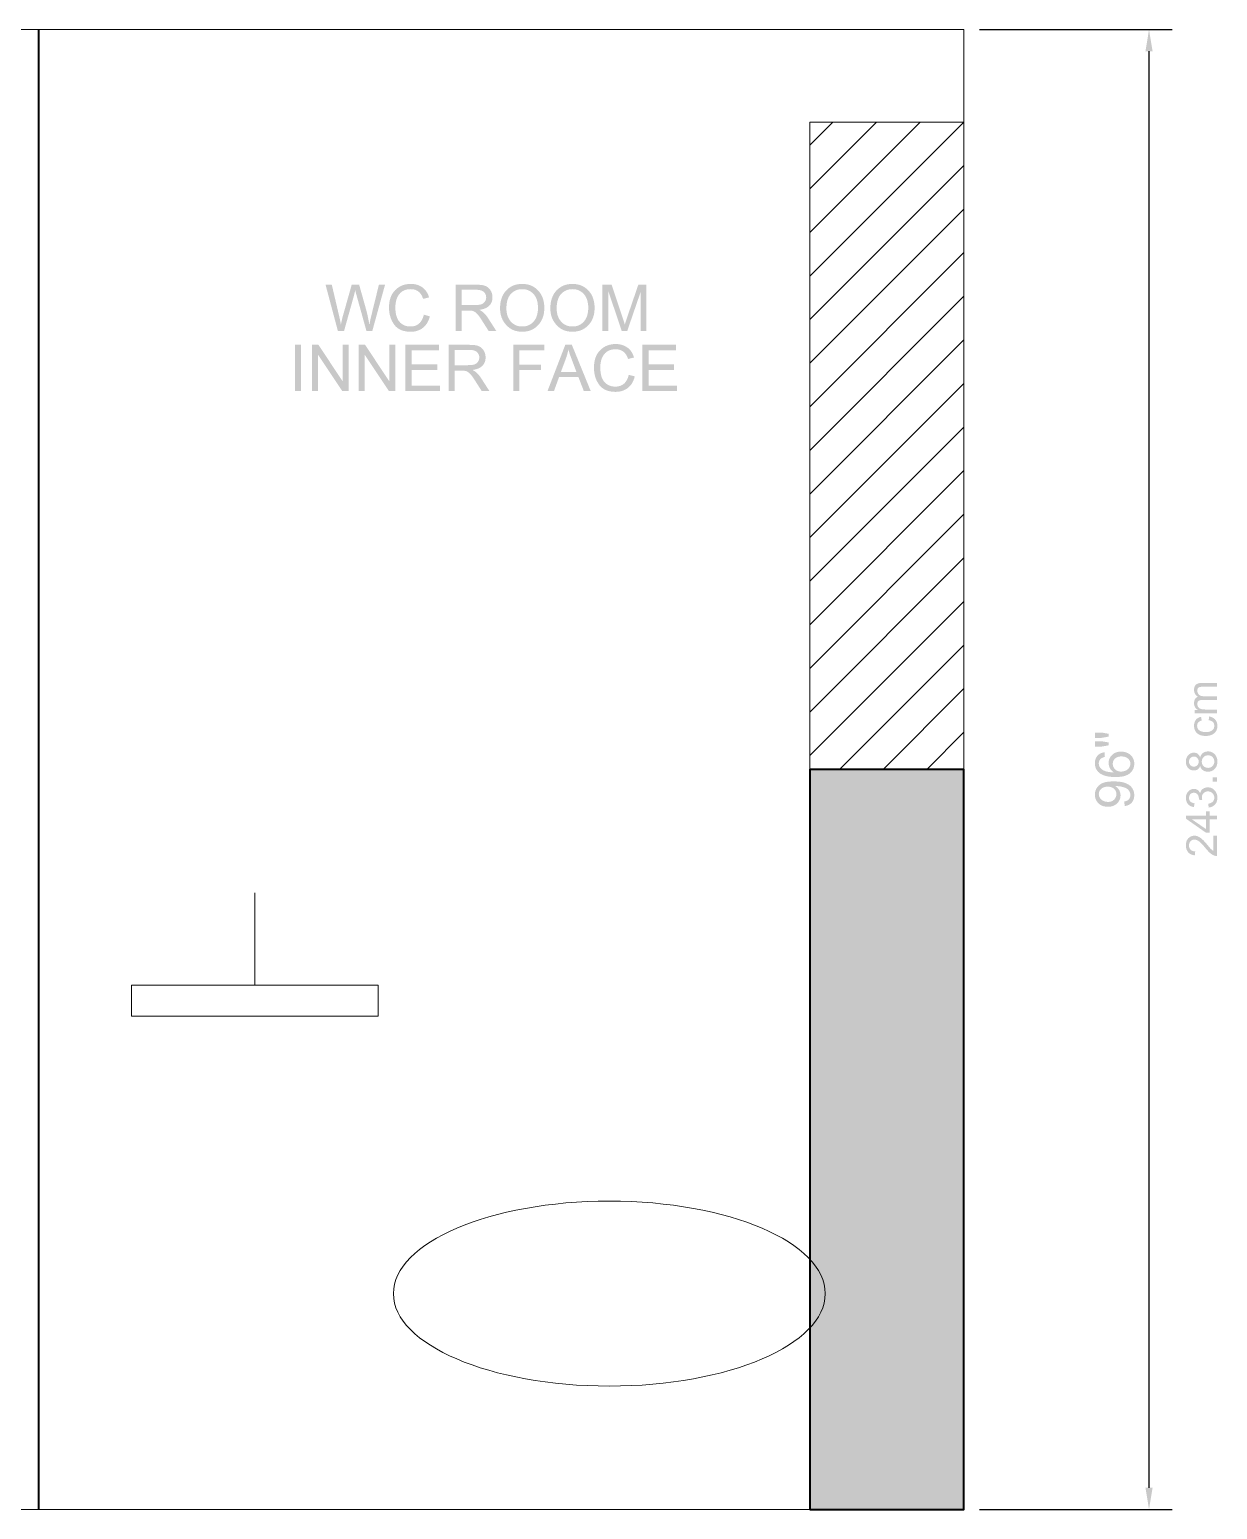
# Model space of a CAD drawing. Header units: inches. Extents: x 0 to 700, y 0 to 895.
# Drawn here: x 469.4 to 546.4, y 720 to 816 of the extents above; entities that cross this region are included whole.
import ezdxf

# ---------------------------------------------------------------- set-up
doc = ezdxf.new("R2010")
doc.units = ezdxf.units.IN
doc.header["$MEASUREMENT"] = 0
for name, color, linetype, lineweight in [('A-ANNO-TEXT', 7, 'Continuous', 13), ('A-DIMS-IMP', 7, 'Continuous', 13), ('A-DIMS-MET', 7, 'Continuous', 13), ('A-ELEV-LINE', 7, 'Continuous', 13), ('A-FIXT-PLMB', 7, 'Continuous', 18), ('A-MILLWORK-STOR', 7, 'Continuous', 18), ('A-WALL-NEW', 7, 'Continuous', 40)]:
    doc.layers.add(name, color=color, linetype=linetype, lineweight=lineweight)

msp = doc.modelspace()

# ---------------------------------------------------------------- hatches: boundary and pattern name
at = {"layer": 'A-ANNO-TEXT'}
h = msp.add_hatch(color=7, dxfattribs=at)
h.paths.add_polyline_path([(492.453, 799.45), (491.626, 796.45), (491.245, 796.45), (490.59, 798.814), (490.567, 798.899), (490.548, 798.974), (490.534, 799.037), (490.525, 799.09), (490.517, 799.09), (490.433, 798.734), (489.794, 796.45), (489.393, 796.45), (488.593, 799.45), (488.998, 799.45), (489.461, 797.481), (489.483, 797.388), (489.503, 797.301), (489.52, 797.22), (489.536, 797.146), (489.55, 797.078), (489.561, 797.016), (489.57, 796.961), (489.577, 796.912), (489.579, 796.896), (489.58, 796.883), (489.581, 796.874), (489.582, 796.87), (489.59, 796.87), (489.61, 796.963), (489.628, 797.05), (489.646, 797.13), (489.663, 797.203), (489.678, 797.269), (489.693, 797.328), (489.706, 797.381), (489.719, 797.426), (490.29, 799.45), (490.773, 799.45), (491.198, 797.934), (491.272, 797.655), (491.336, 797.385), (491.388, 797.123), (491.429, 796.87), (491.438, 796.87), (491.449, 796.933), (491.463, 797.002), (491.478, 797.075), (491.495, 797.154), (491.514, 797.239), (491.534, 797.328), (491.557, 797.423), (491.581, 797.522), (492.054, 799.45), (492.453, 799.45)])
h.paths.add_polyline_path([(495.361, 797.402), (495.325, 797.279), (495.283, 797.165), (495.235, 797.059), (495.181, 796.96), (495.12, 796.87), (495.054, 796.788), (494.982, 796.714), (494.903, 796.647), (494.82, 796.589), (494.732, 796.539), (494.64, 796.496), (494.544, 796.461), (494.444, 796.434), (494.34, 796.414), (494.232, 796.403), (494.12, 796.399), (494.03, 796.401), (493.942, 796.406), (493.858, 796.415), (493.777, 796.428), (493.699, 796.444), (493.624, 796.464), (493.552, 796.487), (493.484, 796.514), (493.418, 796.545), (493.356, 796.579), (493.297, 796.617), (493.24, 796.658), (493.187, 796.703), (493.137, 796.752), (493.091, 796.804), (493.047, 796.86), (492.968, 796.979), (492.9, 797.103), (492.842, 797.233), (492.795, 797.369), (492.758, 797.51), (492.731, 797.658), (492.716, 797.811), (492.71, 797.97), (492.717, 798.145), (492.735, 798.31), (492.766, 798.465), (492.809, 798.611), (492.865, 798.746), (492.933, 798.872), (493.014, 798.989), (493.106, 799.095), (493.209, 799.19), (493.319, 799.273), (493.435, 799.342), (493.559, 799.4), (493.69, 799.444), (493.828, 799.476), (493.972, 799.495), (494.124, 799.501), (494.232, 799.498), (494.336, 799.487), (494.435, 799.47), (494.531, 799.445), (494.622, 799.414), (494.71, 799.376), (494.794, 799.33), (494.873, 799.278), (494.948, 799.219), (495.017, 799.154), (495.081, 799.082), (495.138, 799.003), (495.19, 798.919), (495.235, 798.827), (495.275, 798.73), (495.309, 798.625), (494.921, 798.533), (494.894, 798.609), (494.865, 798.68), (494.832, 798.746), (494.797, 798.807), (494.758, 798.864), (494.716, 798.915), (494.67, 798.962), (494.622, 799.004), (494.57, 799.041), (494.515, 799.073), (494.457, 799.1), (494.396, 799.122), (494.332, 799.139), (494.265, 799.152), (494.194, 799.159), (494.12, 799.161), (494.001, 799.156), (493.89, 799.141), (493.785, 799.116), (493.689, 799.081), (493.599, 799.036), (493.517, 798.98), (493.443, 798.915), (493.376, 798.839), (493.316, 798.755), (493.264, 798.664), (493.221, 798.566), (493.185, 798.462), (493.157, 798.35), (493.138, 798.232), (493.126, 798.107), (493.122, 797.975), (493.126, 797.823), (493.138, 797.682), (493.159, 797.55), (493.189, 797.429), (493.226, 797.317), (493.272, 797.216), (493.326, 797.125), (493.389, 797.043), (493.458, 796.972), (493.533, 796.91), (493.612, 796.858), (493.697, 796.815), (493.786, 796.781), (493.881, 796.758), (493.981, 796.743), (494.086, 796.739), (494.172, 796.742), (494.253, 796.75), (494.331, 796.765), (494.405, 796.786), (494.474, 796.813), (494.539, 796.846), (494.601, 796.884), (494.658, 796.929), (494.711, 796.979), (494.759, 797.036), (494.804, 797.099), (494.845, 797.167), (494.881, 797.242), (494.913, 797.323), (494.941, 797.409), (494.966, 797.502), (495.361, 797.402)])
h.paths.add_polyline_path([(499.668, 796.45), (499.169, 796.45), (499.114, 796.536), (499.062, 796.618), (499.013, 796.696), (498.966, 796.77), (498.922, 796.839), (498.88, 796.904), (498.842, 796.965), (498.806, 797.021), (498.772, 797.074), (498.741, 797.122), (498.713, 797.165), (498.688, 797.205), (498.665, 797.24), (498.645, 797.271), (498.627, 797.297), (498.612, 797.32), (498.557, 797.398), (498.501, 797.47), (498.443, 797.536), (498.384, 797.597), (498.325, 797.65), (498.268, 797.691), (498.213, 797.723), (498.159, 797.743), (498.102, 797.757), (498.036, 797.766), (497.962, 797.772), (497.88, 797.774), (497.421, 797.774), (497.421, 796.45), (497.024, 796.45), (497.024, 799.45), (498.352, 799.45), (498.483, 799.448), (498.602, 799.441), (498.711, 799.43), (498.809, 799.415), (498.898, 799.393), (498.982, 799.361), (499.06, 799.32), (499.132, 799.269), (499.198, 799.209), (499.255, 799.143), (499.304, 799.069), (499.346, 798.988), (499.379, 798.901), (499.402, 798.813), (499.416, 798.722), (499.421, 798.629), (499.417, 798.547), (499.407, 798.468), (499.39, 798.393), (499.367, 798.323), (499.337, 798.257), (499.3, 798.195), (499.256, 798.137), (499.206, 798.083), (499.149, 798.034), (499.086, 797.989), (499.017, 797.949), (498.942, 797.914), (498.86, 797.884), (498.773, 797.858), (498.679, 797.837), (498.579, 797.821), (498.579, 797.813), (498.654, 797.775), (498.728, 797.729), (498.8, 797.674), (498.871, 797.61), (498.941, 797.537), (499.01, 797.456), (499.078, 797.365), (499.144, 797.267), (499.668, 796.45)])
h.paths.add_polyline_path([(497.421, 798.13), (498.273, 798.13), (498.395, 798.133), (498.503, 798.141), (498.599, 798.155), (498.681, 798.174), (498.752, 798.201), (498.816, 798.239), (498.872, 798.287), (498.921, 798.345), (498.961, 798.41), (498.989, 798.48), (499.006, 798.553), (499.011, 798.629), (499.009, 798.68), (499.002, 798.728), (498.99, 798.774), (498.974, 798.819), (498.953, 798.861), (498.927, 798.902), (498.897, 798.941), (498.862, 798.977), (498.821, 799.011), (498.775, 799.04), (498.722, 799.065), (498.664, 799.085), (498.599, 799.1), (498.528, 799.112), (498.452, 799.118), (498.369, 799.121), (497.421, 799.121), (497.421, 798.13)])
h.paths.add_polyline_path([(501.35, 799.501), (501.504, 799.494), (501.651, 799.474), (501.791, 799.441), (501.923, 799.394), (502.049, 799.334), (502.167, 799.261), (502.278, 799.174), (502.382, 799.073), (502.476, 798.962), (502.557, 798.843), (502.626, 798.714), (502.682, 798.578), (502.726, 798.433), (502.758, 798.279), (502.776, 798.117), (502.783, 797.946), (502.776, 797.776), (502.758, 797.614), (502.726, 797.461), (502.682, 797.316), (502.625, 797.18), (502.556, 797.053), (502.474, 796.934), (502.38, 796.823), (502.275, 796.724), (502.164, 796.638), (502.046, 796.565), (501.921, 796.505), (501.789, 796.459), (501.649, 796.425), (501.503, 796.405), (501.35, 796.399), (501.192, 796.406), (501.042, 796.426), (500.899, 796.461), (500.765, 796.509), (500.639, 796.571), (500.52, 796.646), (500.409, 796.736), (500.307, 796.839), (500.214, 796.952), (500.134, 797.071), (500.066, 797.196), (500.01, 797.327), (499.967, 797.465), (499.936, 797.608), (499.918, 797.758), (499.912, 797.913), (499.918, 798.093), (499.937, 798.263), (499.968, 798.423), (500.012, 798.573), (500.068, 798.714), (500.137, 798.845), (500.218, 798.965), (500.312, 799.077), (500.415, 799.176), (500.527, 799.262), (500.645, 799.335), (500.771, 799.395), (500.905, 799.441), (501.046, 799.475), (501.194, 799.495), (501.35, 799.501)])
h.paths.add_polyline_path([(501.346, 796.739), (501.458, 796.744), (501.564, 796.758), (501.664, 796.783), (501.759, 796.818), (501.849, 796.863), (501.933, 796.918), (502.012, 796.983), (502.086, 797.058), (502.152, 797.141), (502.21, 797.233), (502.259, 797.332), (502.299, 797.439), (502.33, 797.554), (502.353, 797.677), (502.367, 797.808), (502.371, 797.946), (502.367, 798.088), (502.353, 798.222), (502.331, 798.347), (502.299, 798.464), (502.258, 798.572), (502.209, 798.672), (502.15, 798.763), (502.082, 798.846), (502.007, 798.92), (501.928, 798.984), (501.844, 799.038), (501.755, 799.083), (501.662, 799.117), (501.564, 799.142), (501.462, 799.157), (501.354, 799.161), (501.244, 799.157), (501.139, 799.142), (501.039, 799.118), (500.944, 799.084), (500.854, 799.041), (500.769, 798.988), (500.689, 798.925), (500.614, 798.852), (500.545, 798.77), (500.486, 798.677), (500.436, 798.574), (500.396, 798.461), (500.364, 798.338), (500.341, 798.204), (500.328, 798.059), (500.323, 797.905), (500.327, 797.778), (500.341, 797.657), (500.363, 797.542), (500.394, 797.433), (500.434, 797.331), (500.483, 797.234), (500.541, 797.145), (500.607, 797.061), (500.681, 796.985), (500.76, 796.92), (500.845, 796.864), (500.934, 796.819), (501.029, 796.784), (501.13, 796.759), (501.235, 796.744), (501.346, 796.739)])
h.paths.add_polyline_path([(504.61, 799.501), (504.764, 799.494), (504.911, 799.474), (505.051, 799.441), (505.183, 799.394), (505.308, 799.334), (505.427, 799.261), (505.538, 799.174), (505.642, 799.073), (505.736, 798.962), (505.817, 798.843), (505.886, 798.714), (505.942, 798.578), (505.986, 798.433), (506.018, 798.279), (506.036, 798.117), (506.043, 797.946), (506.036, 797.776), (506.017, 797.614), (505.986, 797.461), (505.942, 797.316), (505.885, 797.18), (505.816, 797.053), (505.734, 796.934), (505.639, 796.823), (505.535, 796.724), (505.424, 796.638), (505.306, 796.565), (505.181, 796.505), (505.048, 796.459), (504.909, 796.425), (504.763, 796.405), (504.61, 796.399), (504.452, 796.406), (504.302, 796.426), (504.159, 796.461), (504.025, 796.509), (503.898, 796.571), (503.78, 796.646), (503.669, 796.736), (503.567, 796.839), (503.474, 796.952), (503.394, 797.071), (503.326, 797.196), (503.27, 797.327), (503.227, 797.465), (503.196, 797.608), (503.178, 797.758), (503.172, 797.913), (503.178, 798.093), (503.197, 798.263), (503.228, 798.423), (503.272, 798.573), (503.328, 798.714), (503.397, 798.845), (503.478, 798.965), (503.572, 799.077), (503.675, 799.176), (503.787, 799.262), (503.905, 799.335), (504.031, 799.395), (504.165, 799.441), (504.306, 799.475), (504.454, 799.495), (504.61, 799.501)])
h.paths.add_polyline_path([(504.606, 796.739), (504.717, 796.744), (504.823, 796.758), (504.924, 796.783), (505.019, 796.818), (505.109, 796.863), (505.193, 796.918), (505.272, 796.983), (505.346, 797.058), (505.412, 797.141), (505.47, 797.233), (505.519, 797.332), (505.559, 797.439), (505.59, 797.554), (505.613, 797.677), (505.626, 797.808), (505.631, 797.946), (505.627, 798.088), (505.613, 798.222), (505.591, 798.347), (505.559, 798.464), (505.518, 798.572), (505.468, 798.672), (505.41, 798.763), (505.342, 798.846), (505.267, 798.92), (505.188, 798.984), (505.104, 799.038), (505.015, 799.083), (504.922, 799.117), (504.824, 799.142), (504.721, 799.157), (504.614, 799.161), (504.504, 799.157), (504.399, 799.142), (504.299, 799.118), (504.204, 799.084), (504.114, 799.041), (504.029, 798.988), (503.949, 798.925), (503.873, 798.852), (503.805, 798.77), (503.746, 798.677), (503.696, 798.574), (503.656, 798.461), (503.624, 798.338), (503.601, 798.204), (503.587, 798.059), (503.583, 797.905), (503.587, 797.778), (503.601, 797.657), (503.623, 797.542), (503.654, 797.433), (503.694, 797.331), (503.743, 797.234), (503.801, 797.145), (503.867, 797.061), (503.941, 796.985), (504.02, 796.92), (504.105, 796.864), (504.194, 796.819), (504.289, 796.784), (504.39, 796.759), (504.495, 796.744), (504.606, 796.739)])
h.paths.add_polyline_path([(509.407, 796.45), (509.03, 796.45), (509.03, 798.961), (509.022, 798.961), (508.159, 796.45), (507.803, 796.45), (506.943, 799.002), (506.931, 799.002), (506.931, 796.45), (506.554, 796.45), (506.554, 799.45), (507.148, 799.45), (507.858, 797.326), (507.886, 797.241), (507.911, 797.165), (507.933, 797.097), (507.951, 797.038), (507.967, 796.986), (507.979, 796.943), (507.989, 796.908), (507.995, 796.882), (508.003, 796.882), (508.018, 796.927), (508.034, 796.977), (508.051, 797.031), (508.071, 797.089), (508.091, 797.151), (508.114, 797.218), (508.137, 797.288), (508.163, 797.363), (508.879, 799.45), (509.407, 799.45), (509.407, 796.45)])
h = msp.add_hatch(color=7, dxfattribs=at)
h.paths.add_polyline_path([(487.012, 792.55), (486.613, 792.55), (486.613, 795.55), (487.012, 795.55), (487.012, 792.55)])
h.paths.add_polyline_path([(490.084, 792.55), (489.677, 792.55), (488.109, 794.905), (488.101, 794.905), (488.101, 792.55), (487.724, 792.55), (487.724, 795.55), (488.13, 795.55), (489.697, 793.195), (489.705, 793.195), (489.705, 795.55), (490.084, 795.55), (490.084, 792.55)])
h.paths.add_polyline_path([(493.111, 792.55), (492.703, 792.55), (491.136, 794.905), (491.128, 794.905), (491.128, 792.55), (490.751, 792.55), (490.751, 795.55), (491.156, 795.55), (492.724, 793.195), (492.732, 793.195), (492.732, 795.55), (493.111, 795.55), (493.111, 792.55)])
h.paths.add_polyline_path([(496.018, 792.55), (493.778, 792.55), (493.778, 795.55), (495.949, 795.55), (495.949, 795.194), (494.175, 795.194), (494.175, 794.277), (495.834, 794.277), (495.834, 793.921), (494.175, 793.921), (494.175, 792.906), (496.018, 792.906), (496.018, 792.55)])
h.paths.add_polyline_path([(499.221, 792.55), (498.722, 792.55), (498.667, 792.636), (498.615, 792.718), (498.566, 792.796), (498.519, 792.87), (498.475, 792.939), (498.433, 793.004), (498.395, 793.065), (498.358, 793.121), (498.325, 793.174), (498.294, 793.222), (498.266, 793.265), (498.241, 793.305), (498.218, 793.34), (498.197, 793.371), (498.18, 793.397), (498.165, 793.42), (498.11, 793.498), (498.054, 793.57), (497.996, 793.636), (497.937, 793.697), (497.878, 793.75), (497.821, 793.791), (497.765, 793.823), (497.712, 793.843), (497.655, 793.857), (497.589, 793.866), (497.515, 793.872), (497.432, 793.874), (496.974, 793.874), (496.974, 792.55), (496.577, 792.55), (496.577, 795.55), (497.905, 795.55), (498.036, 795.548), (498.155, 795.541), (498.264, 795.53), (498.362, 795.515), (498.451, 795.493), (498.534, 795.461), (498.612, 795.42), (498.685, 795.369), (498.75, 795.309), (498.808, 795.243), (498.857, 795.169), (498.899, 795.088), (498.931, 795.001), (498.955, 794.913), (498.969, 794.822), (498.973, 794.729), (498.97, 794.647), (498.96, 794.568), (498.943, 794.493), (498.92, 794.423), (498.889, 794.357), (498.853, 794.295), (498.809, 794.237), (498.759, 794.183), (498.702, 794.134), (498.639, 794.089), (498.57, 794.049), (498.495, 794.014), (498.413, 793.984), (498.326, 793.958), (498.232, 793.937), (498.132, 793.921), (498.132, 793.913), (498.207, 793.875), (498.28, 793.829), (498.353, 793.774), (498.424, 793.71), (498.494, 793.637), (498.563, 793.556), (498.631, 793.465), (498.697, 793.367), (499.221, 792.55)])
h.paths.add_polyline_path([(496.974, 794.23), (497.825, 794.23), (497.948, 794.233), (498.056, 794.241), (498.152, 794.255), (498.234, 794.274), (498.305, 794.301), (498.369, 794.339), (498.425, 794.387), (498.474, 794.445), (498.513, 794.51), (498.542, 794.58), (498.558, 794.653), (498.564, 794.729), (498.562, 794.78), (498.555, 794.828), (498.543, 794.874), (498.527, 794.919), (498.506, 794.961), (498.48, 795.002), (498.45, 795.041), (498.415, 795.077), (498.374, 795.111), (498.328, 795.14), (498.275, 795.165), (498.217, 795.185), (498.152, 795.2), (498.081, 795.212), (498.004, 795.218), (497.922, 795.221), (496.974, 795.221), (496.974, 794.23)])
h.paths.add_polyline_path([(502.792, 795.194), (501.165, 795.194), (501.165, 794.265), (502.575, 794.265), (502.575, 793.909), (501.165, 793.909), (501.165, 792.55), (500.768, 792.55), (500.768, 795.55), (502.792, 795.55), (502.792, 795.194)])
h.paths.add_polyline_path([(505.792, 792.55), (505.344, 792.55), (504.992, 793.463), (503.739, 793.463), (503.408, 792.55), (502.988, 792.55), (504.141, 795.55), (504.568, 795.55), (505.792, 792.55)])
h.paths.add_polyline_path([(504.871, 793.778), (504.826, 793.896), (504.784, 794.008), (504.744, 794.114), (504.707, 794.212), (504.672, 794.304), (504.64, 794.39), (504.61, 794.469), (504.583, 794.541), (504.558, 794.607), (504.536, 794.666), (504.516, 794.719), (504.499, 794.765), (504.485, 794.805), (504.472, 794.838), (504.463, 794.864), (504.456, 794.884), (504.431, 794.955), (504.406, 795.038), (504.379, 795.132), (504.351, 795.237), (504.341, 795.237), (504.31, 795.088), (504.274, 794.945), (504.233, 794.808), (504.188, 794.676), (503.852, 793.778), (504.871, 793.778)])
h.paths.add_polyline_path([(508.651, 793.502), (508.615, 793.379), (508.573, 793.265), (508.525, 793.159), (508.471, 793.06), (508.411, 792.97), (508.344, 792.888), (508.272, 792.814), (508.193, 792.747), (508.11, 792.689), (508.022, 792.639), (507.93, 792.596), (507.834, 792.561), (507.735, 792.534), (507.631, 792.514), (507.523, 792.503), (507.411, 792.499), (507.32, 792.501), (507.233, 792.506), (507.148, 792.515), (507.067, 792.528), (506.989, 792.544), (506.914, 792.564), (506.843, 792.587), (506.774, 792.614), (506.708, 792.645), (506.646, 792.679), (506.587, 792.717), (506.531, 792.758), (506.478, 792.803), (506.428, 792.852), (506.381, 792.904), (506.337, 792.96), (506.258, 793.079), (506.19, 793.203), (506.132, 793.333), (506.085, 793.469), (506.048, 793.61), (506.022, 793.758), (506.006, 793.911), (506.001, 794.07), (506.007, 794.245), (506.025, 794.41), (506.056, 794.565), (506.1, 794.711), (506.155, 794.846), (506.223, 794.972), (506.304, 795.089), (506.397, 795.195), (506.499, 795.29), (506.609, 795.373), (506.725, 795.442), (506.849, 795.5), (506.98, 795.544), (507.118, 795.576), (507.263, 795.595), (507.415, 795.601), (507.522, 795.598), (507.626, 795.587), (507.725, 795.57), (507.821, 795.545), (507.913, 795.514), (508, 795.476), (508.084, 795.43), (508.164, 795.378), (508.239, 795.319), (508.308, 795.254), (508.371, 795.182), (508.428, 795.103), (508.48, 795.019), (508.526, 794.927), (508.565, 794.83), (508.6, 794.725), (508.211, 794.633), (508.185, 794.709), (508.155, 794.78), (508.123, 794.846), (508.087, 794.907), (508.048, 794.964), (508.006, 795.015), (507.961, 795.062), (507.912, 795.104), (507.86, 795.141), (507.805, 795.173), (507.747, 795.2), (507.686, 795.222), (507.622, 795.239), (507.555, 795.252), (507.484, 795.259), (507.411, 795.261), (507.292, 795.256), (507.18, 795.241), (507.076, 795.216), (506.979, 795.181), (506.889, 795.136), (506.807, 795.08), (506.733, 795.015), (506.666, 794.939), (506.606, 794.855), (506.555, 794.764), (506.511, 794.666), (506.475, 794.562), (506.448, 794.45), (506.428, 794.332), (506.416, 794.207), (506.412, 794.075), (506.416, 793.923), (506.429, 793.782), (506.45, 793.65), (506.479, 793.529), (506.516, 793.417), (506.562, 793.316), (506.616, 793.225), (506.679, 793.143), (506.748, 793.072), (506.823, 793.01), (506.902, 792.958), (506.987, 792.915), (507.076, 792.881), (507.171, 792.858), (507.271, 792.843), (507.376, 792.839), (507.462, 792.842), (507.544, 792.85), (507.621, 792.865), (507.695, 792.886), (507.764, 792.913), (507.83, 792.946), (507.891, 792.984), (507.948, 793.029), (508.001, 793.079), (508.05, 793.136), (508.094, 793.199), (508.135, 793.267), (508.171, 793.342), (508.204, 793.423), (508.232, 793.509), (508.256, 793.602), (508.651, 793.502)])
h.paths.add_polyline_path([(511.387, 792.55), (509.146, 792.55), (509.146, 795.55), (511.317, 795.55), (511.317, 795.194), (509.543, 795.194), (509.543, 794.277), (511.203, 794.277), (511.203, 793.921), (509.543, 793.921), (509.543, 792.906), (511.387, 792.906), (511.387, 792.55)])
at = {"layer": 'A-DIMS-IMP'}
h = msp.add_hatch(color=7, dxfattribs=at)
h.paths.add_polyline_path([(540.422, 765.629), (540.395, 765.924), (540.445, 765.934), (540.491, 765.947), (540.535, 765.962), (540.574, 765.978), (540.61, 765.997), (540.642, 766.018), (540.671, 766.042), (540.696, 766.067), (540.737, 766.124), (540.767, 766.188), (540.784, 766.259), (540.79, 766.338), (540.786, 766.407), (540.774, 766.471), (540.754, 766.531), (540.725, 766.586), (540.69, 766.637), (540.65, 766.683), (540.604, 766.725), (540.552, 766.761), (540.493, 766.794), (540.425, 766.824), (540.347, 766.851), (540.26, 766.875), (540.167, 766.895), (540.074, 766.91), (539.98, 766.919), (539.885, 766.921), (539.873, 766.921), (539.859, 766.921), (539.843, 766.92), (539.823, 766.92), (539.893, 766.869), (539.956, 766.811), (540.012, 766.744), (540.061, 766.668), (540.101, 766.587), (540.13, 766.502), (540.147, 766.414), (540.152, 766.323), (540.149, 766.247), (540.138, 766.174), (540.121, 766.103), (540.096, 766.036), (540.065, 765.972), (540.026, 765.911), (539.98, 765.853), (539.927, 765.798), (539.869, 765.747), (539.806, 765.704), (539.738, 765.667), (539.666, 765.636), (539.59, 765.613), (539.509, 765.596), (539.424, 765.586), (539.334, 765.583), (539.241, 765.586), (539.153, 765.597), (539.07, 765.614), (538.991, 765.639), (538.916, 765.67), (538.847, 765.709), (538.782, 765.754), (538.722, 765.807), (538.667, 765.865), (538.62, 765.926), (538.58, 765.991), (538.548, 766.06), (538.522, 766.132), (538.504, 766.207), (538.493, 766.286), (538.49, 766.369), (538.492, 766.429), (538.498, 766.488), (538.508, 766.546), (538.523, 766.602), (538.541, 766.657), (538.564, 766.711), (538.59, 766.764), (538.621, 766.815), (538.656, 766.864), (538.694, 766.91), (538.735, 766.953), (538.78, 766.993), (538.829, 767.029), (538.881, 767.063), (538.936, 767.094), (538.995, 767.122), (539.06, 767.146), (539.13, 767.168), (539.208, 767.186), (539.293, 767.2), (539.384, 767.212), (539.482, 767.22), (539.587, 767.225), (539.699, 767.227), (539.816, 767.225), (539.926, 767.22), (540.031, 767.212), (540.129, 767.201), (540.222, 767.186), (540.308, 767.168), (540.388, 767.147), (540.462, 767.123), (540.531, 767.095), (540.595, 767.064), (540.656, 767.03), (540.712, 766.993), (540.764, 766.953), (540.812, 766.91), (540.855, 766.863), (540.894, 766.813), (540.929, 766.761), (540.959, 766.706), (540.985, 766.649), (541.006, 766.59), (541.022, 766.529), (541.033, 766.465), (541.04, 766.399), (541.043, 766.331), (541.04, 766.26), (541.032, 766.191), (541.02, 766.126), (541.002, 766.065), (540.979, 766.007), (540.951, 765.952), (540.918, 765.9), (540.88, 765.852), (540.837, 765.808), (540.79, 765.768), (540.739, 765.734), (540.684, 765.703), (540.625, 765.678), (540.561, 765.657), (540.494, 765.64), (540.422, 765.629)])
h.paths.add_polyline_path([(539.319, 766.886), (539.254, 766.883), (539.193, 766.877), (539.136, 766.866), (539.082, 766.85), (539.031, 766.831), (538.983, 766.806), (538.94, 766.778), (538.899, 766.745), (538.863, 766.709), (538.831, 766.671), (538.804, 766.631), (538.783, 766.59), (538.766, 766.547), (538.754, 766.502), (538.746, 766.455), (538.744, 766.406), (538.746, 766.356), (538.754, 766.307), (538.767, 766.26), (538.786, 766.215), (538.809, 766.171), (538.838, 766.129), (538.872, 766.089), (538.911, 766.05), (538.954, 766.014), (539.001, 765.984), (539.05, 765.957), (539.103, 765.936), (539.159, 765.92), (539.217, 765.908), (539.279, 765.901), (539.344, 765.898), (539.402, 765.9), (539.458, 765.907), (539.511, 765.918), (539.56, 765.934), (539.608, 765.954), (539.652, 765.979), (539.693, 766.009), (539.732, 766.042), (539.767, 766.079), (539.797, 766.119), (539.823, 766.16), (539.844, 766.203), (539.86, 766.249), (539.872, 766.296), (539.879, 766.346), (539.881, 766.398), (539.879, 766.45), (539.872, 766.5), (539.86, 766.547), (539.844, 766.592), (539.823, 766.635), (539.797, 766.675), (539.767, 766.713), (539.732, 766.748), (539.693, 766.78), (539.65, 766.808), (539.604, 766.832), (539.554, 766.851), (539.501, 766.866), (539.444, 766.877), (539.383, 766.883), (539.319, 766.886)])
h.paths.add_polyline_path([(539.112, 769.118), (539.136, 768.813), (539.052, 768.79), (538.98, 768.763), (538.921, 768.732), (538.873, 768.697), (538.843, 768.665), (538.816, 768.631), (538.793, 768.595), (538.775, 768.558), (538.761, 768.518), (538.75, 768.477), (538.744, 768.434), (538.742, 768.39), (538.747, 768.319), (538.763, 768.252), (538.788, 768.19), (538.824, 768.132), (538.883, 768.064), (538.954, 768.003), (539.037, 767.949), (539.133, 767.904), (539.186, 767.884), (539.245, 767.867), (539.309, 767.852), (539.379, 767.84), (539.454, 767.831), (539.534, 767.823), (539.62, 767.819), (539.711, 767.817), (539.632, 767.875), (539.564, 767.94), (539.506, 768.011), (539.46, 768.088), (539.424, 768.169), (539.399, 768.252), (539.383, 768.337), (539.378, 768.424), (539.382, 768.499), (539.392, 768.572), (539.41, 768.641), (539.435, 768.708), (539.467, 768.772), (539.505, 768.833), (539.551, 768.891), (539.604, 768.946), (539.663, 768.997), (539.725, 769.041), (539.792, 769.078), (539.863, 769.108), (539.938, 769.132), (540.017, 769.149), (540.101, 769.159), (540.188, 769.162), (540.304, 769.156), (540.415, 769.137), (540.523, 769.105), (540.626, 769.061), (540.721, 769.005), (540.804, 768.94), (540.876, 768.866), (540.935, 768.782), (540.982, 768.69), (541.016, 768.593), (541.036, 768.489), (541.043, 768.379), (541.038, 768.286), (541.025, 768.196), (541.003, 768.112), (540.972, 768.031), (540.932, 767.955), (540.884, 767.884), (540.827, 767.816), (540.76, 767.754), (540.684, 767.697), (540.596, 767.648), (540.497, 767.606), (540.387, 767.572), (540.265, 767.545), (540.131, 767.527), (539.986, 767.515), (539.83, 767.511), (539.655, 767.516), (539.492, 767.528), (539.342, 767.549), (539.204, 767.578), (539.079, 767.616), (538.966, 767.662), (538.865, 767.716), (538.776, 767.779), (538.709, 767.84), (538.651, 767.906), (538.602, 767.977), (538.561, 768.053), (538.53, 768.134), (538.508, 768.221), (538.494, 768.312), (538.49, 768.408), (538.492, 768.481), (538.5, 768.549), (538.513, 768.615), (538.531, 768.677), (538.554, 768.736), (538.583, 768.791), (538.616, 768.843), (538.655, 768.892), (538.699, 768.937), (538.746, 768.977), (538.797, 769.012), (538.852, 769.043), (538.911, 769.068), (538.974, 769.09), (539.041, 769.106), (539.112, 769.118)])
h.paths.add_polyline_path([(540.19, 767.864), (540.268, 767.869), (540.345, 767.881), (540.42, 767.902), (540.494, 767.932), (540.562, 767.969), (540.621, 768.013), (540.672, 768.063), (540.714, 768.12), (540.748, 768.182), (540.771, 768.244), (540.786, 768.309), (540.79, 768.374), (540.788, 768.422), (540.78, 768.468), (540.768, 768.512), (540.751, 768.555), (540.729, 768.596), (540.702, 768.635), (540.67, 768.673), (540.633, 768.709), (540.592, 768.741), (540.548, 768.77), (540.5, 768.794), (540.448, 768.813), (540.393, 768.829), (540.335, 768.84), (540.273, 768.846), (540.207, 768.848), (540.144, 768.846), (540.084, 768.84), (540.028, 768.829), (539.975, 768.814), (539.926, 768.794), (539.88, 768.771), (539.838, 768.743), (539.799, 768.71), (539.764, 768.675), (539.733, 768.637), (539.708, 768.597), (539.687, 768.554), (539.67, 768.51), (539.659, 768.463), (539.652, 768.414), (539.649, 768.362), (539.652, 768.311), (539.659, 768.262), (539.67, 768.215), (539.687, 768.17), (539.708, 768.127), (539.733, 768.086), (539.764, 768.047), (539.799, 768.009), (539.837, 767.975), (539.879, 767.946), (539.924, 767.921), (539.971, 767.901), (540.021, 767.885), (540.075, 767.873), (540.131, 767.867), (540.19, 767.864)])
h.paths.add_polyline_path([(539.385, 769.568), (538.909, 769.483), (538.5, 769.483), (538.5, 769.832), (538.909, 769.832), (539.385, 769.756), (539.385, 769.568)])
h.paths.add_polyline_path([(539.385, 770.133), (538.909, 770.049), (538.5, 770.049), (538.5, 770.399), (538.909, 770.399), (539.385, 770.317), (539.385, 770.133)])
at = {"layer": 'A-DIMS-MET'}
h = msp.add_hatch(color=7, dxfattribs=at)
h.paths.add_polyline_path([(546.4, 763.711), (546.4, 762.386), (546.315, 762.393), (546.23, 762.416), (546.144, 762.452), (546.058, 762.504), (546.013, 762.537), (545.965, 762.576), (545.915, 762.621), (545.862, 762.673), (545.807, 762.732), (545.749, 762.797), (545.688, 762.868), (545.624, 762.945), (545.544, 763.042), (545.462, 763.133), (545.378, 763.218), (545.292, 763.299), (545.248, 763.335), (545.204, 763.367), (545.161, 763.394), (545.117, 763.415), (545.073, 763.432), (545.029, 763.445), (544.986, 763.452), (544.942, 763.454), (544.869, 763.448), (544.803, 763.428), (544.744, 763.394), (544.691, 763.347), (544.648, 763.29), (544.617, 763.226), (544.599, 763.155), (544.592, 763.076), (544.599, 762.997), (544.618, 762.925), (544.65, 762.859), (544.694, 762.799), (544.721, 762.773), (544.751, 762.75), (544.784, 762.731), (544.821, 762.715), (544.86, 762.703), (544.903, 762.694), (544.949, 762.688), (544.998, 762.686), (544.969, 762.434), (544.901, 762.442), (544.837, 762.455), (544.777, 762.473), (544.721, 762.495), (544.669, 762.523), (544.622, 762.555), (544.578, 762.592), (544.539, 762.634), (544.504, 762.679), (544.474, 762.728), (544.449, 762.78), (544.428, 762.834), (544.411, 762.892), (544.4, 762.952), (544.393, 763.015), (544.39, 763.082), (544.393, 763.153), (544.401, 763.221), (544.413, 763.285), (544.431, 763.344), (544.454, 763.399), (544.482, 763.451), (544.515, 763.498), (544.553, 763.541), (544.595, 763.579), (544.639, 763.613), (544.685, 763.641), (544.733, 763.664), (544.784, 763.682), (544.836, 763.695), (544.89, 763.703), (544.947, 763.705), (544.995, 763.703), (545.044, 763.697), (545.092, 763.686), (545.141, 763.671), (545.189, 763.651), (545.238, 763.627), (545.287, 763.599), (545.337, 763.567), (545.388, 763.528), (545.443, 763.48), (545.503, 763.424), (545.567, 763.36), (545.635, 763.286), (545.707, 763.205), (545.783, 763.114), (545.864, 763.015), (545.906, 762.963), (545.947, 762.916), (545.987, 762.873), (546.025, 762.835), (546.062, 762.801), (546.097, 762.772), (546.13, 762.747), (546.163, 762.727), (546.163, 763.711), (546.4, 763.711)])
h.paths.add_polyline_path([(545.923, 765.278), (545.923, 765.008), (546.4, 765.008), (546.4, 764.763), (545.923, 764.763), (545.923, 763.896), (545.696, 763.896), (544.4, 764.806), (544.4, 765.008), (545.696, 765.008), (545.696, 765.278), (545.923, 765.278)])
h.paths.add_polyline_path([(545.696, 764.763), (544.793, 764.763), (544.793, 764.757), (545.696, 764.136), (545.696, 764.763)])
h.paths.add_polyline_path([(545.318, 766.467), (545.329, 766.512), (545.343, 766.554), (545.36, 766.593), (545.381, 766.629), (545.405, 766.663), (545.432, 766.694), (545.463, 766.722), (545.498, 766.747), (545.571, 766.788), (545.648, 766.818), (545.728, 766.836), (545.811, 766.842), (545.877, 766.839), (545.941, 766.829), (546.002, 766.814), (546.059, 766.792), (546.114, 766.764), (546.165, 766.73), (546.213, 766.69), (546.259, 766.643), (546.3, 766.592), (546.335, 766.539), (546.366, 766.483), (546.39, 766.425), (546.409, 766.364), (546.423, 766.301), (546.431, 766.236), (546.434, 766.168), (546.432, 766.103), (546.424, 766.041), (546.412, 765.982), (546.396, 765.926), (546.374, 765.873), (546.347, 765.823), (546.316, 765.776), (546.28, 765.731), (546.24, 765.691), (546.197, 765.654), (546.15, 765.622), (546.101, 765.595), (546.048, 765.572), (545.993, 765.554), (545.934, 765.54), (545.872, 765.531), (545.838, 765.776), (545.931, 765.798), (546.011, 765.828), (546.079, 765.866), (546.134, 765.911), (546.177, 765.963), (546.208, 766.024), (546.226, 766.092), (546.232, 766.168), (546.23, 766.21), (546.225, 766.25), (546.215, 766.289), (546.202, 766.327), (546.185, 766.362), (546.164, 766.396), (546.14, 766.428), (546.111, 766.459), (546.08, 766.487), (546.048, 766.511), (546.013, 766.532), (545.977, 766.549), (545.939, 766.562), (545.9, 766.571), (545.859, 766.577), (545.816, 766.578), (545.736, 766.572), (545.663, 766.551), (545.597, 766.517), (545.538, 766.47), (545.512, 766.442), (545.489, 766.412), (545.47, 766.379), (545.455, 766.345), (545.443, 766.309), (545.434, 766.27), (545.429, 766.23), (545.427, 766.187), (545.429, 766.149), (545.434, 766.108), (545.442, 766.063), (545.453, 766.014), (545.238, 766.042), (545.237, 766.089), (545.235, 766.13), (545.232, 766.167), (545.228, 766.198), (545.222, 766.227), (545.212, 766.259), (545.198, 766.291), (545.182, 766.326), (545.161, 766.36), (545.137, 766.391), (545.108, 766.419), (545.076, 766.443), (545.039, 766.464), (544.999, 766.478), (544.954, 766.487), (544.905, 766.49), (544.835, 766.484), (544.773, 766.465), (544.719, 766.434), (544.674, 766.391), (544.638, 766.339), (544.613, 766.284), (544.597, 766.225), (544.592, 766.162), (544.598, 766.091), (544.616, 766.027), (544.645, 765.97), (544.686, 765.92), (544.739, 765.878), (544.801, 765.844), (544.873, 765.819), (544.955, 765.802), (544.91, 765.557), (544.847, 765.57), (544.788, 765.588), (544.733, 765.609), (544.682, 765.633), (544.636, 765.661), (544.593, 765.693), (544.555, 765.728), (544.52, 765.767), (544.49, 765.809), (544.463, 765.853), (544.441, 765.899), (544.423, 765.946), (544.409, 765.996), (544.399, 766.048), (544.392, 766.101), (544.39, 766.157), (544.393, 766.218), (544.4, 766.277), (544.412, 766.333), (544.428, 766.386), (544.449, 766.437), (544.475, 766.485), (544.506, 766.531), (544.541, 766.574), (544.58, 766.613), (544.621, 766.647), (544.664, 766.676), (544.709, 766.699), (544.756, 766.717), (544.805, 766.73), (544.857, 766.738), (544.91, 766.741), (544.978, 766.737), (545.04, 766.724), (545.098, 766.702), (545.151, 766.672), (545.199, 766.634), (545.241, 766.587), (545.28, 766.531), (545.313, 766.467), (545.318, 766.467)])
h.paths.add_polyline_path([(546.4, 767.49), (546.4, 767.21), (546.12, 767.21), (546.12, 767.49), (546.4, 767.49)])
h.paths.add_polyline_path([(545.318, 768.797), (545.352, 768.885), (545.395, 768.961), (545.446, 769.025), (545.506, 769.078), (545.574, 769.119), (545.651, 769.148), (545.736, 769.166), (545.83, 769.172), (545.893, 769.169), (545.953, 769.16), (546.011, 769.146), (546.066, 769.126), (546.119, 769.1), (546.169, 769.068), (546.216, 769.031), (546.261, 768.988), (546.301, 768.94), (546.337, 768.889), (546.366, 768.835), (546.391, 768.777), (546.41, 768.716), (546.423, 768.652), (546.431, 768.585), (546.434, 768.514), (546.431, 768.443), (546.423, 768.375), (546.41, 768.311), (546.39, 768.249), (546.366, 768.192), (546.336, 768.137), (546.3, 768.086), (546.259, 768.039), (546.214, 767.996), (546.167, 767.959), (546.116, 767.927), (546.063, 767.901), (546.007, 767.881), (545.948, 767.867), (545.886, 767.858), (545.822, 767.855), (545.73, 767.862), (545.644, 767.881), (545.564, 767.913), (545.49, 767.958), (545.456, 767.985), (545.426, 768.014), (545.399, 768.046), (545.376, 768.079), (545.356, 768.115), (545.34, 768.153), (545.327, 768.193), (545.318, 768.236), (545.313, 768.236), (545.286, 768.166), (545.253, 768.105), (545.212, 768.053), (545.165, 768.011), (545.111, 767.978), (545.05, 767.955), (544.982, 767.941), (544.908, 767.936), (544.853, 767.938), (544.802, 767.946), (544.752, 767.958), (544.705, 767.975), (544.66, 767.998), (544.617, 768.025), (544.577, 768.057), (544.538, 768.094), (544.504, 768.135), (544.474, 768.179), (544.448, 768.227), (544.427, 768.277), (544.411, 768.33), (544.4, 768.387), (544.393, 768.446), (544.39, 768.509), (544.393, 768.572), (544.4, 768.633), (544.412, 768.69), (544.429, 768.744), (544.45, 768.795), (544.476, 768.843), (544.507, 768.888), (544.543, 768.93), (544.582, 768.967), (544.624, 769), (544.667, 769.027), (544.712, 769.05), (544.759, 769.067), (544.809, 769.08), (544.86, 769.088), (544.913, 769.09), (544.984, 769.085), (545.048, 769.072), (545.107, 769.049), (545.16, 769.017), (545.207, 768.975), (545.248, 768.925), (545.283, 768.865), (545.313, 768.797), (545.318, 768.797)])
h.paths.add_polyline_path([(545.221, 768.514), (545.216, 768.58), (545.199, 768.641), (545.172, 768.696), (545.133, 768.746), (545.087, 768.786), (545.034, 768.816), (544.976, 768.833), (544.913, 768.839), (544.848, 768.833), (544.788, 768.815), (544.734, 768.786), (544.685, 768.744), (544.645, 768.694), (544.616, 768.639), (544.598, 768.578), (544.592, 768.512), (544.598, 768.444), (544.615, 768.383), (544.644, 768.328), (544.684, 768.28), (544.732, 768.24), (544.783, 768.211), (544.839, 768.194), (544.899, 768.188), (544.97, 768.194), (545.033, 768.212), (545.087, 768.241), (545.135, 768.282), (545.173, 768.332), (545.2, 768.387), (545.216, 768.448), (545.221, 768.514)])
h.paths.add_polyline_path([(546.232, 768.514), (546.225, 768.597), (546.204, 768.673), (546.169, 768.742), (546.12, 768.804), (546.091, 768.831), (546.06, 768.854), (546.027, 768.874), (545.992, 768.891), (545.954, 768.903), (545.915, 768.912), (545.873, 768.918), (545.83, 768.92), (545.786, 768.918), (545.744, 768.912), (545.705, 768.903), (545.667, 768.89), (545.631, 768.873), (545.598, 768.852), (545.566, 768.828), (545.536, 768.8), (545.486, 768.737), (545.45, 768.668), (545.429, 768.592), (545.422, 768.509), (545.424, 768.465), (545.429, 768.424), (545.438, 768.384), (545.451, 768.347), (545.468, 768.312), (545.488, 768.278), (545.512, 768.247), (545.54, 768.218), (545.602, 768.169), (545.67, 768.134), (545.744, 768.113), (545.824, 768.106), (545.867, 768.108), (545.907, 768.114), (545.946, 768.123), (545.984, 768.135), (546.019, 768.151), (546.053, 768.171), (546.085, 768.195), (546.115, 768.222), (546.142, 768.251), (546.166, 768.283), (546.186, 768.317), (546.203, 768.352), (546.216, 768.39), (546.225, 768.43), (546.23, 768.471), (546.232, 768.514)])
h.paths.add_polyline_path([(545.899, 771.441), (545.966, 771.427), (546.029, 771.409), (546.086, 771.388), (546.139, 771.362), (546.188, 771.333), (546.231, 771.3), (546.271, 771.263), (546.305, 771.222), (546.335, 771.179), (546.362, 771.134), (546.384, 771.088), (546.402, 771.041), (546.416, 770.992), (546.426, 770.941), (546.432, 770.889), (546.434, 770.836), (546.431, 770.76), (546.421, 770.688), (546.405, 770.62), (546.382, 770.557), (546.353, 770.498), (546.318, 770.444), (546.276, 770.394), (546.227, 770.349), (546.174, 770.309), (546.116, 770.274), (546.054, 770.245), (545.987, 770.22), (545.917, 770.202), (545.842, 770.188), (545.763, 770.18), (545.68, 770.177), (545.611, 770.179), (545.546, 770.184), (545.484, 770.191), (545.425, 770.202), (545.371, 770.216), (545.319, 770.233), (545.272, 770.253), (545.227, 770.276), (545.149, 770.329), (545.083, 770.388), (545.029, 770.453), (544.989, 770.524), (544.959, 770.599), (544.937, 770.676), (544.924, 770.755), (544.92, 770.836), (544.922, 770.891), (544.927, 770.944), (544.936, 770.995), (544.949, 771.044), (544.965, 771.091), (544.985, 771.135), (545.009, 771.178), (545.036, 771.219), (545.066, 771.257), (545.101, 771.291), (545.138, 771.321), (545.179, 771.347), (545.223, 771.37), (545.271, 771.389), (545.322, 771.404), (545.377, 771.415), (545.414, 771.177), (545.345, 771.156), (545.286, 771.129), (545.235, 771.096), (545.194, 771.058), (545.162, 771.014), (545.139, 770.964), (545.125, 770.908), (545.12, 770.847), (545.123, 770.797), (545.129, 770.75), (545.141, 770.707), (545.157, 770.666), (545.177, 770.629), (545.202, 770.594), (545.232, 770.563), (545.266, 770.535), (545.305, 770.51), (545.347, 770.488), (545.392, 770.47), (545.441, 770.455), (545.494, 770.443), (545.55, 770.435), (545.611, 770.43), (545.674, 770.428), (545.739, 770.43), (545.8, 770.435), (545.858, 770.443), (545.911, 770.454), (545.961, 770.469), (546.007, 770.487), (546.049, 770.508), (546.087, 770.533), (546.121, 770.56), (546.15, 770.591), (546.175, 770.624), (546.196, 770.66), (546.212, 770.699), (546.223, 770.741), (546.23, 770.786), (546.232, 770.834), (546.227, 770.908), (546.21, 770.975), (546.181, 771.033), (546.141, 771.083), (546.09, 771.124), (546.028, 771.156), (545.954, 771.181), (545.869, 771.196), (545.899, 771.441)])
h.paths.add_polyline_path([(546.4, 773.614), (546.4, 773.368), (545.486, 773.368), (545.437, 773.367), (545.392, 773.365), (545.351, 773.361), (545.313, 773.355), (545.279, 773.345), (545.246, 773.33), (545.215, 773.31), (545.186, 773.284), (545.162, 773.252), (545.145, 773.212), (545.135, 773.164), (545.131, 773.108), (545.138, 773.038), (545.156, 772.973), (545.188, 772.913), (545.232, 772.858), (545.259, 772.833), (545.291, 772.812), (545.326, 772.794), (545.365, 772.779), (545.407, 772.768), (545.454, 772.76), (545.505, 772.755), (545.56, 772.753), (546.4, 772.753), (546.4, 772.508), (545.459, 772.508), (545.413, 772.506), (545.372, 772.503), (545.334, 772.498), (545.3, 772.491), (545.27, 772.482), (545.243, 772.47), (545.22, 772.457), (545.201, 772.441), (545.17, 772.405), (545.149, 772.361), (545.136, 772.311), (545.131, 772.254), (545.138, 772.178), (545.159, 772.11), (545.193, 772.048), (545.24, 771.994), (545.271, 771.97), (545.307, 771.949), (545.349, 771.932), (545.397, 771.918), (545.451, 771.907), (545.511, 771.899), (545.577, 771.894), (545.648, 771.892), (546.4, 771.892), (546.4, 771.647), (544.953, 771.647), (544.953, 771.868), (545.154, 771.868), (545.154, 771.873), (545.099, 771.912), (545.052, 771.955), (545.011, 772.003), (544.978, 772.055), (544.953, 772.111), (544.934, 772.172), (544.923, 772.236), (544.92, 772.306), (544.924, 772.382), (544.936, 772.451), (544.955, 772.513), (544.983, 772.568), (545.019, 772.616), (545.063, 772.657), (545.114, 772.691), (545.174, 772.718), (545.114, 772.76), (545.063, 772.806), (545.019, 772.856), (544.983, 772.91), (544.955, 772.967), (544.936, 773.029), (544.924, 773.094), (544.92, 773.164), (544.922, 773.218), (544.927, 773.269), (544.937, 773.317), (544.95, 773.361), (544.967, 773.401), (544.988, 773.438), (545.013, 773.471), (545.041, 773.501), (545.073, 773.528), (545.109, 773.551), (545.149, 773.57), (545.193, 773.586), (545.24, 773.598), (545.292, 773.607), (545.347, 773.612), (545.405, 773.614), (546.4, 773.614)])
at = {"layer": 'A-MILLWORK-STOR'}
h = msp.add_hatch(dxfattribs=at)
h.set_pattern_fill('ANSI31', scale=16)
h.paths.add_polyline_path([(520, 768), (530, 768), (530, 810), (520, 810)])
at = {"layer": 'A-WALL-NEW'}
h = msp.add_hatch(color=8, dxfattribs=at)
h.dxf.hatch_style = 1
h.paths.add_polyline_path([(520, 720), (530, 720), (530, 768), (520, 768)])

# ---------------------------------------------------------------- linework, layer by layer
at = {"color": 7}
for p, q in [((531, 816), (543.5, 816)), ((542, 721.4), (542, 814.6)), ((531, 720), (543.5, 720))]:
    msp.add_line(p, q, dxfattribs=at)
at = {"color": 0, "linetype": 'ByBlock'}
for points in [[(541.77, 814.6), (542, 816), (542.23, 814.6)], [(542.23, 721.4), (542, 720), (541.77, 721.4)]]:
    msp.add_solid(points, dxfattribs=at)
at = {"layer": 'A-ELEV-LINE'}
for p, q in [((330, 816), (530, 816)), ((330, 720), (530, 720))]:
    msp.add_line(p, q, dxfattribs=at)
for points in [[(330, 720), (530, 720), (530, 816), (330, 816)], [(470, 720), (530, 720), (530, 816), (470, 816)]]:
    msp.add_lwpolyline(points, close=True, dxfattribs=at)
at = {"layer": 'A-FIXT-PLMB'}
msp.add_line((484, 754), (484, 760), dxfattribs=at)
msp.add_lwpolyline([(476, 752), (492, 752), (492, 754), (476, 754)], close=True, dxfattribs=at)
msp.add_ellipse((507, 734), major_axis=(14, 0), ratio=0.428571, dxfattribs=at)
at = {"layer": 'A-MILLWORK-STOR'}
for points in [[(452, 720), (470, 720), (470, 816), (452, 816)], [(520, 768), (530, 768), (530, 810), (520, 810)]]:
    msp.add_lwpolyline(points, close=True, dxfattribs=at)
at = {"layer": 'A-WALL-NEW'}
msp.add_line((470, 720), (470, 816), dxfattribs=at)
msp.add_lwpolyline([(520, 720), (530, 720), (530, 768), (520, 768)], close=True, dxfattribs=at)
at = {"layer": 'Defpoints'}
for p in [(470, 816), (470, 816), (530, 816), (530, 816), (530, 720), (530, 720), (542, 720)]:
    msp.add_point(p, dxfattribs=at)

doc.saveas('drawing.dxf')
